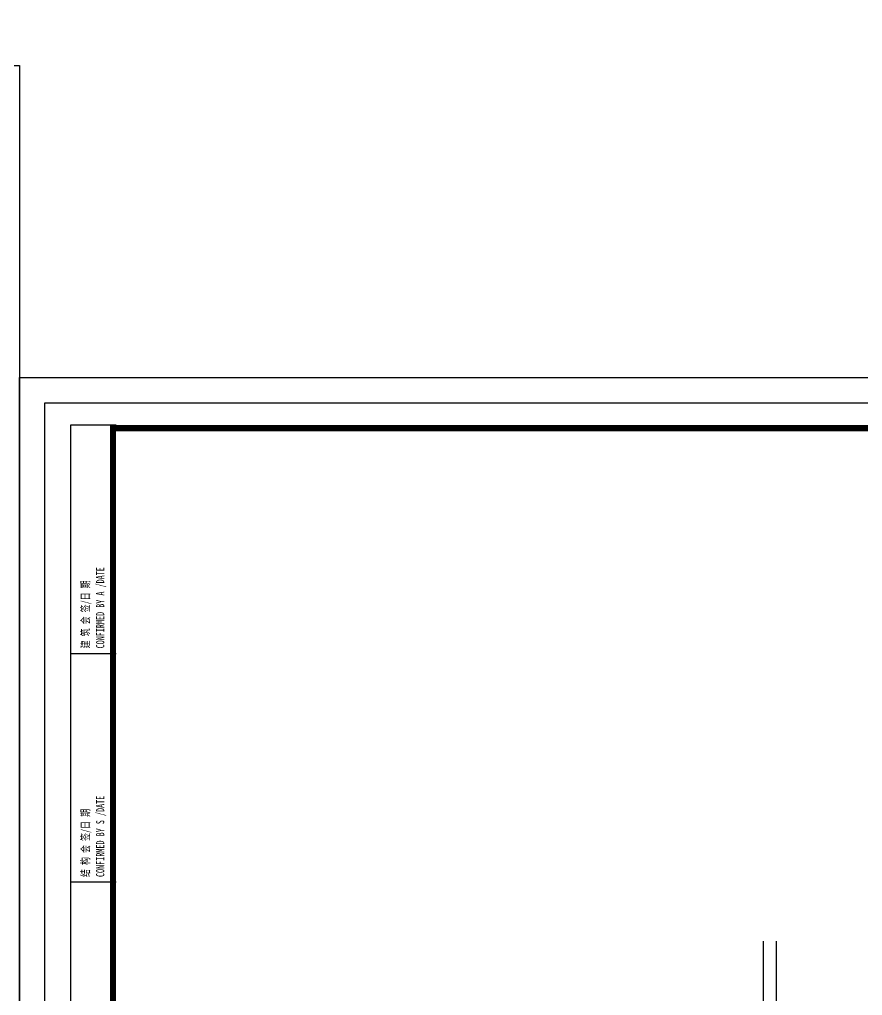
# Model space of a CAD drawing. Extents: x -8792 to 174344, y -43961 to 62816.
# Drawn here: x 16964 to 19452, y -8416 to -5534 of the extents above; entities that cross this region are included whole.
import ezdxf
from ezdxf.enums import TextEntityAlignment as Align
from ezdxf.xclip import XClip

# ---------------------------------------------------------------- set-up
doc = ezdxf.new("R2010")
doc.units = 0
doc.header["$LTSCALE"] = 50
doc.header["$XCLIPFRAME"] = 0
doc.linetypes.add('DOT2', pattern=[0.125, 0, -0.125])
doc.linetypes.add('JIS_08_15', pattern=[17.25, 15, -0.75, 0.75, -0.75])
for name, color, linetype in [('#分隔线', 1, 'JIS_08_15'), ('#填充层', 8, 'Continuous'), ('#结构边线+内凹外凸边线', 5, 'Continuous'), ('2017_11-sheet-L2$0$C-SHET-TTLB', 11, 'Continuous'), ('A-FLOR-OTLN', 4, 'DOT2'), ('C-SHET-SHBD', 11, 'Continuous'), ('C-SHET-TTLB', 11, 'Continuous'), ('TK', 7, 'Continuous'), ('吊顶', 7, 'Continuous'), ('通-图框-文字', 4, 'Continuous')]:
    doc.layers.add(name, color=color, linetype=linetype)
doc.styles.add('2017_11-sheet-L2$0$SHEET-ECADI', font='', dxfattribs={"width": 0.7})
doc.styles.add('XD-2008', font='xd-hzs.shx', dxfattribs={"width": 0.7, "bigfont": 'xd-hztxt.shx'})
doc.styles.add('XD2008', font='@1romans.shx', dxfattribs={"width": 0.7, "bigfont": '!hztxt.shx'})
doc.styles.get('2017_11-sheet-L2$0$SHEET-ECADI').set_extended_font_data('SimHei')

# ---------------------------------------------------------------- blocks, each defined once
blk = doc.blocks.new('A$Cbd8d7c8c')
at = {"layer": 'A-FLOR-OTLN', "color": 8}
blk.add_lwpolyline([(-22721.2, -15689.9), (-43719.4, -33393.2, 0.413756), (-43991.6, -36561, 0.189672), (122158.2, -126683, 0.414786), (124666, -124719.5), (133885.2, -48361.9, 0.379931), (116453.3, -23207.9, 0.236452)], format="xyb", dxfattribs=at)
at = {"layer": '吊顶', "const_width": 3}
blk.add_lwpolyline([(36525.2, -42886.2, 0.056654), (31389.8, -41079.3), (30859.1, -40957.8, -0.112536), (21289.5, -36343.7, -0.028917), (3039, -19971, 0.413532), (-633.6, -19953.4), (-31397.9, -50352.8, 0.414781), (-31416.3, -54033.3, 0.170492), (123964.3, -129414.7, 0.412564), (126841.2, -127143.2), (136317.5, -48655.6, 1.269195), (87076.8, -54393.3)], format="xyb", dxfattribs=at)
blk = doc.blocks.new('ASDFDFBBBB')
at = {"layer": '#填充层', "ltscale": 10}
h = blk.add_hatch(dxfattribs=at)
h.set_pattern_fill('钢筋混凝土', color=256, scale=10)
h.set_pattern_definition([(45, (-4632.229, 2116.876), (-17.67767, 17.67767), []), (50, (-4632.23, 2116.876), (71.72602, -6.27521), [7.5, -82.5]), (355, (-4632.23, 2116.876), (-13.87513, 75.21921), [6, -66]), (100.4514, (-4626.25, 2116.35), (57.85094, 68.94395), [6.37402, -70.1142]), (46.1842, (-4632.23, 2136.88), (106.7241, -16.5519), [11.25, -123.75]), (96.6356, (-4623.33, 2135.5), (93.46627, 97.4118), [9.56103, -105.1713]), (351.1842, (-4632.23, 2136.88), (93.4662, 97.41186), [9, -99]), (21, (-4622.23, 2131.876), (59.6907, -40.26189), [7.5, -82.5]), (326, (-4622.23, 2131.876), (24.33153, 72.515), [6, -66]), (71.4514, (-4617.254, 2128.52), (84.02226, 32.25305), [6.37402, -70.1142]), (37.5, (-4632.229, 2116.876), (1.215986, 33.289385), [0, -65.2, 0, -67, 0, -66.25]), (7.5, (-4632.23, 2116.876), (26.306954, 39.44117), [0, -38.2, 0, -63.7, 0, -25.25]), (327.5, (-4654.529, 2116.876), (53.382244, -2.255487), [0, -25, 0, -78, 0, -103.5]), (317.5, (-4664.53, 2116.876), (58.31862, 10.0105), [0, -32.5, 0, -51.8, 0, -73.5])])
h.paths.add_polyline_path([(12250.1, -350), (-199.9, -350), (-199.9, -470.1), (12250.1, -470.1)])
h.paths.add_polyline_path([(12250.1, -300.1), (12250.1, -1100.1), (12650.1, -1100.1), (12650.1, -430.1), (16850.1, -430.1), (16850.1, -970.1), (17200.1, -970.1), (17200.1, -300.1)])
at = {"layer": '#结构边线+内凹外凸边线', "ltscale": 10}
blk.add_lwpolyline([(12250.1, -350), (-199.9, -350), (-199.9, -470.1), (12250.1, -470.1)], close=True, dxfattribs=at)
blk = doc.blocks.new('A3文本框')
at = {"layer": 'Defpoints', "ltscale": 500}
blk.add_lwpolyline([(10, -10), (-420, -10), (-420, 297), (10, 297)], close=True, dxfattribs=at)
at = {"layer": 'C-SHET-SHBD', "style": 'XD2008', "width": 0.7}
for tag, height, p in [('子项名称', 4.5, (-37.49, 35.41)), ('图名', 4.5, (-37.49, 24.27)), ('比例', 3, (-56.3, 8.25)), ('MQJD-01', 3, (-13.24, 2.27))]:
    blk.add_attdef(tag, text='', height=height, dxfattribs=at).set_placement(p, align=Align.CENTER)
blk = doc.blocks.new('华东院_土建2018EcadiA3_2021_06-sheet-L2$0$2014SHEET-L')
at = {"layer": '2017_11-sheet-L2$0$C-SHET-TTLB'}
for p, q in [((0, -45), (-9, -45)), ((0, -90), (-9, -90))]:
    blk.add_line(p, q, dxfattribs=at)
at = {"layer": '2017_11-sheet-L2$0$C-SHET-TTLB', "style": '2017_11-sheet-L2$0$SHEET-ECADI', "width": 0.7}
for s, p in [('CONFIRMED BY A /DATE', (-2.33, -43.96)), ('建 筑 会 签/日 期', (-5.24, -43.96)), ('CONFIRMED BY S /DATE', (-2.33, -88.96)), ('结 构 会 签/日 期', (-5.24, -88.96))]:
    blk.add_text(s, height=1.6, rotation=90, dxfattribs=at).set_placement(p)
blk = doc.blocks.new('华东院_土建2018EcadiA3_2021_06-sheet-L2', base_point=(18.4, 410))
at = {"layer": '2017_11-sheet-L2$0$C-SHET-TTLB'}
blk.add_blockref('华东院_土建2018EcadiA3_2021_06-sheet-L2$0$2014SHEET-L', (19, 410.6), dxfattribs=at)
blk = doc.blocks.new('A$Ce60f285c')
at = {"layer": 'C-SHET-TTLB'}
for p, q in [((10, 297.6), (10, 9.42)), ((19, 297.6), (10, 297.6))]:
    blk.add_line(p, q, dxfattribs=at)
for points in [[(430, 307), (430, 0), (0, 0), (0, 307)], [(425, 302), (425, 5), (5, 5), (5, 302)]]:
    blk.add_lwpolyline(points, close=True, dxfattribs=at)
at = {"layer": 'C-SHET-TTLB', "const_width": 1.2}
blk.add_lwpolyline([(18.4, 297), (420, 297), (420, 10), (18.4, 10)], close=True, dxfattribs=at)
at = {"layer": 'C-SHET-TTLB'}
blk.add_blockref('华东院_土建2018EcadiA3_2021_06-sheet-L2', (18.4, 297), dxfattribs=at)
at = {"layer": 'C-SHET-SHBD', "style": 'XD2008', "width": 0.7}
for tag, p in [('审定人', (345.74, 128.4)), ('设总', (345.74, 118.19)), ('审核人', (345.74, 107.96)), ('专业负责人', (345.74, 97.75)), ('校对人', (345.74, 87.55)), ('设计人', (345.74, 77.64))]:
    blk.add_attdef(tag, p, '', height=2.8, dxfattribs=at)
for tag, p in [('工程编号', (368.42, 27.05)), ('阶段', (404.41, 27.05)), ('专业', (404.41, 19.69))]:
    blk.add_attdef(tag, text='', height=3.5, dxfattribs=at).set_placement(p, align=Align.MIDDLE_CENTER)
at = {"layer": 'C-SHET-SHBD', "style": 'XD2008', "width": 0.7, "flags": 1}
blk.add_attdef('日期', text='', height=3.5, dxfattribs=at).set_placement((368.42, 13.43), align=Align.MIDDLE_CENTER)
at = {"layer": '通-图框-文字', "style": 'XD-2008', "width": 0.7}
for tag, p in [('建设单位', (383.41, 70.61)), ('项目名称', (383.28, 58.43))]:
    blk.add_attdef(tag, text='', height=5, dxfattribs=at).set_placement(p, align=Align.MIDDLE_CENTER)
blk = doc.blocks.new('A$C6049850a')
at = {"ltscale": 10}
blk.add_blockref('A$Ce60f285c', (0, 0), dxfattribs=at)

msp = doc.modelspace()

# ---------------------------------------------------------------- linework, layer by layer
at = {"layer": '#分隔线'}
for points in [[(19159.05, -8255.905), (19159.05, -9711.375)], [(19197.006, -8255.905), (19197.006, -9711.375)]]:
    msp.add_lwpolyline(points, dxfattribs=at)

# ---------------------------------------------------------------- block references
at = {"ltscale": 10}
ref = msp.add_blockref('A$Cbd8d7c8c', (-20242.468, 78224.561), dxfattribs=at)
XClip(ref).set_block_clipping_path([(33737.5024453482, -58253.8739175466), (58527.5008306247, -28195.842069268)])
ref = msp.add_blockref('A$Cbd8d7c8c', (22321.982, 94074.685), dxfattribs=at)
XClip(ref).set_block_clipping_path([(76291.0063025201, -72283.9918497168), (103268.9259821397, -47877.3086105986)])
for p, xscale, yscale, zscale in [((9224.035, -11196.044), 18, 18, 18), ((16964.035, -11196.044), 15, 15, 15)]:
    msp.add_blockref('A$C6049850a', p, dxfattribs=dict(at, xscale=xscale, yscale=yscale, zscale=zscale))
at = {"ltscale": 12}
ref = msp.add_blockref('ASDFDFBBBB', (19664.938, -7192.873), dxfattribs=dict(at, xscale=-1))
XClip(ref).set_block_clipping_path([(11800.9034438342, -3842.9944827884), (17026.5034438345, 748.8291332118)])
at = {"layer": 'TK', "color": 0, "xscale": 15, "yscale": 15, "zscale": 15}
msp.add_blockref('A3文本框', (23264.035, -11046.044), dxfattribs=at)

doc.saveas('drawing.dxf')
